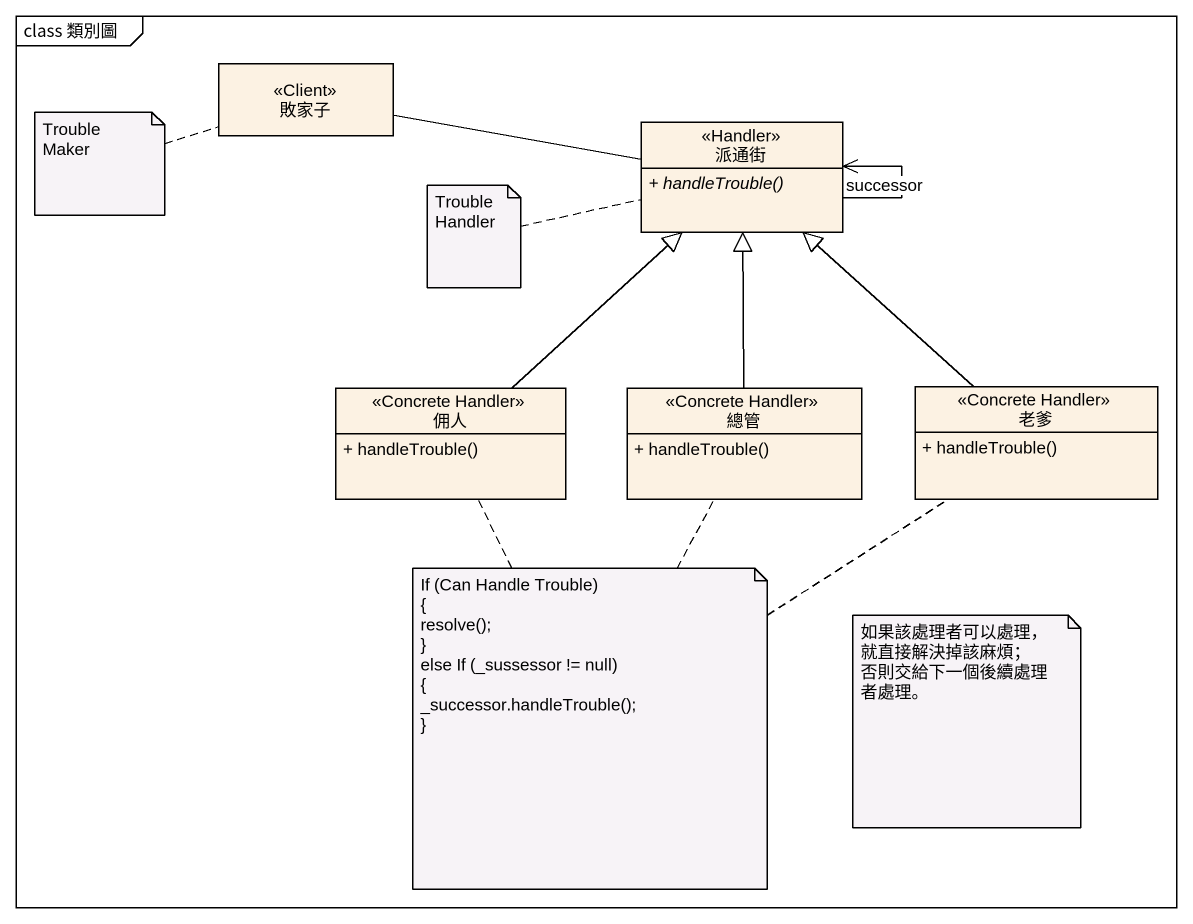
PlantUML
@startuml
mainframe class 類別圖
hide circle
hide empty members
skinparam classAttributeIconSize 0
class 敗家子 <<Client>>
class 派通街 <<Handler>> {
  {abstract} + handleTrouble()
}
class 佣人 <<Concrete Handler>> {
  + handleTrouble()
}
class 總管 <<Concrete Handler>> {
  + handleTrouble()
}
class 老爹 <<Concrete Handler>> {
  + handleTrouble()
}
敗家子 -right- 派通街
派通街 --> 派通街 : successor
佣人 -up-|> 派通街
總管 -up-|> 派通街
老爹 -up-|> 派通街
note left of 敗家子 : Trouble Maker
note left of 派通街 : Trouble Handler
note as N3
  If (Can Handle Trouble)
  {
  resolve();
  ~}
  else If (_sussessor != null)
  {
  _successor.handleTrouble();
  ~}
end note
N3 .. 老爹
N3 .. 佣人
N3 .. 總管
note as N4
  如果該處理者可以處理，就直接解決掉該麻煩；
  否則交給下一個後續處理者處理。
end note
@enduml
